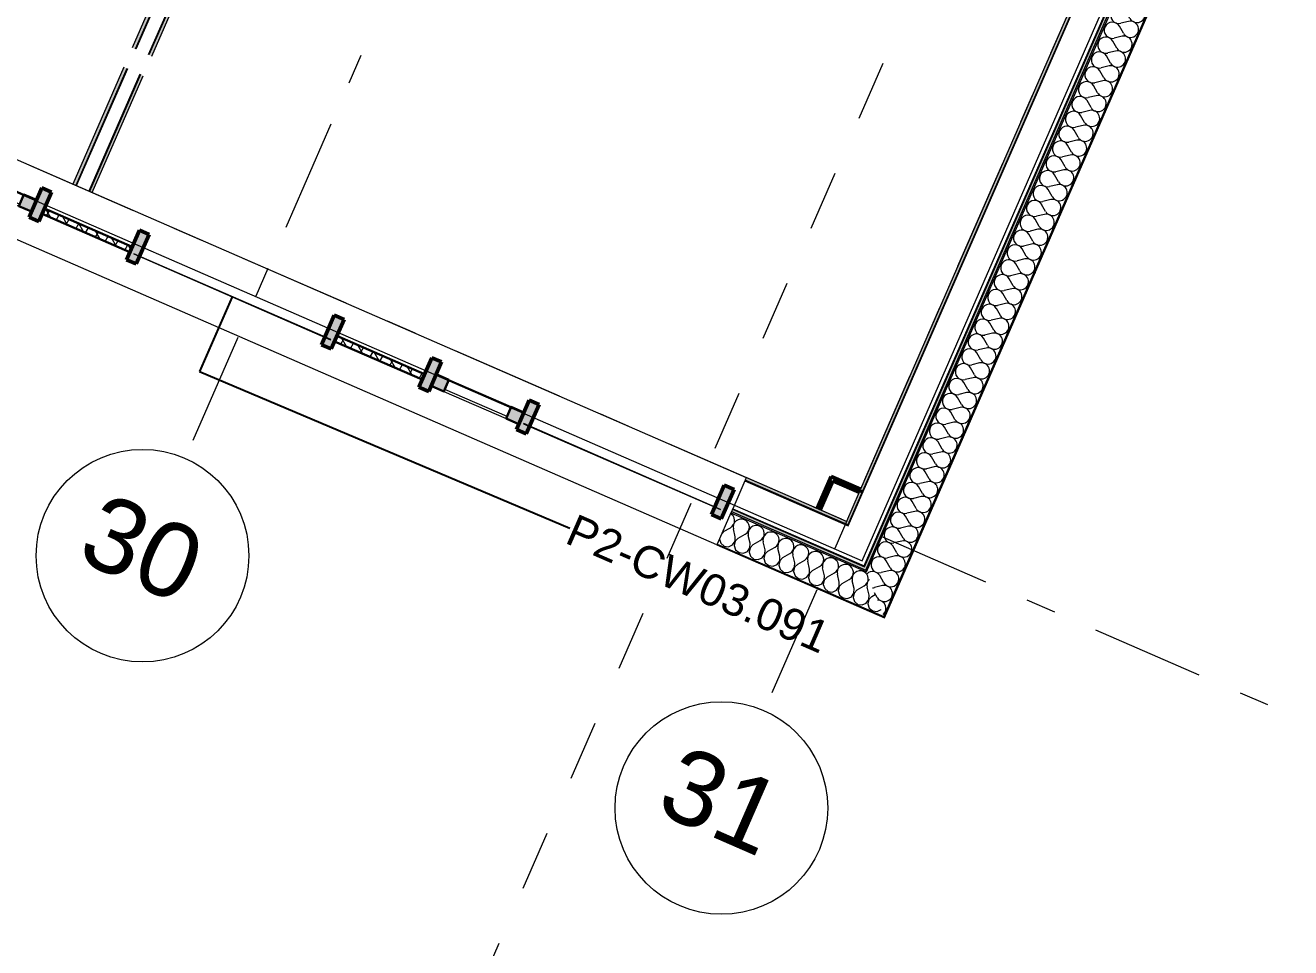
# Model space of a CAD drawing. Header units: millimetres. Extents: x -50172 to 162135, y -142603 to 4572.
# Drawn here: x 8553 to 14502, y -55656 to -51318 of the extents above; entities that cross this region are included whole.
import ezdxf
from ezdxf.enums import TextEntityAlignment as Align

# ---------------------------------------------------------------- set-up
doc = ezdxf.new("R2010")
doc.units = ezdxf.units.MM
doc.header["$MEASUREMENT"] = 0
doc.linetypes.add('Dashed', pattern=[564.444447, 282.222223, -282.222223])
doc.linetypes.add('Double Dashed', pattern=[1093.611073, 529.166651, -211.666656, 141.111112, -211.666656])
for name, color, linetype, lineweight, true_color in [('A-25-M_Curtain_Wall_Pen_No__46', 7, 'Continuous', 35, 0x444444), ('A-25-M_Wall_Ext_Pen_No__107', 7, 'Continuous', 15, 0xa6a6a6), ('A-25-M_Wall_Int_Pen_No__107', 7, 'Continuous', 15, 0xa6a6a6), ('A-25-M_Wall_Int_Pen_No__27', 7, 'Continuous', 50, 0x2a2a2a), ('New_A-15-MG_Structural_Grid_Phase_2_Pen_No__222', 7, 'Continuous', 13, 0x65af33), ('New_A-25-M_Curtain_Wall_Pen_No__107', 7, 'Continuous', 15, 0xa6a6a6), ('New_A-25-M_Curtain_Wall_Pen_No__144', 7, 'Continuous', 0, 0xc8c8c8), ('New_A-25-M_Curtain_Wall_Pen_No__165', 7, 'Continuous', 0, 0x006060), ('New_A-25-M_Curtain_Wall_Pen_No__27', 7, 'Continuous', 50, 0x2a2a2a), ('New_A-25-M_Curtain_Wall_Pen_No__43', 7, 'Continuous', 30, 0x444444), ('New_A-25-M_Wall_Ext_Pen_No__107', 7, 'Continuous', 15, 0xa6a6a6), ('New_A-25-M_Wall_Int_Pen_No__107', 7, 'Continuous', 15, 0xa6a6a6), ('New_ArchiCAD Windows_Pen_No__103', 7, 'Continuous', 15, 0xa6a6a6), ('New_ArchiCAD Windows_Pen_No__43', 7, 'Continuous', 30, 0x444444), ('New_ArchiCAD Windows_Pen_No__63', 7, 'Continuous', 20, 0x606060)]:
    doc.layers.add(name, color=color, linetype=linetype, lineweight=lineweight, true_color=true_color)
for name, color, linetype, lineweight in [('A-25-M_Curtain_Wall_Pen_No__85', 8, 'Continuous', 20), ('A-95-MC_Marker_Section_P2.Marker_Pen_No__1', 7, 'Continuous', 13), ('New_A-20-M_Floor_Slab_Pen_No__89', 8, 'Continuous', 20), ('New_A-25-M_Curtain_Wall_Pen_No__1', 7, 'Continuous', 13), ('New_A-25-M_Wall_Ext_Pen_No__1', 7, 'Continuous', 13), ('New_A-25-M_Wall_Int_Pen_No__1', 7, 'Continuous', 13), ('New_ArchiCAD Doors_Pen_No__1', 7, 'Continuous', 13), ('New_ArchiCAD Doors_Pen_No__87', 8, 'Continuous', 20), ('New_ArchiCAD Windows_Pen_No__83', 8, 'Continuous', 20)]:
    doc.layers.add(name, color=color, linetype=linetype, lineweight=lineweight)
for name, color, linetype in [('A-25-M_Wall_Int', 7, 'Continuous'), ('A-95-MC_Marker_Section_P2.Marker', 7, 'Continuous'), ('New_A-15-MG_Structural_Grid_Phase_2', 7, 'Continuous'), ('New_A-20-M_Floor_Slab', 7, 'Continuous'), ('New_A-25-M_Curtain_Wall', 7, 'Continuous'), ('New_A-25-M_Wall_Ext', 7, 'Continuous'), ('New_A-25-M_Wall_Int', 7, 'Continuous'), ('New_ArchiCAD Doors', 7, 'Continuous')]:
    doc.layers.add(name, color=color, linetype=linetype)
doc.styles.add('GENERATED_STYLE_4', font='')
doc.styles.get('GENERATED_STYLE_4').set_extended_font_data('Swis721 BT')
doc.dimstyles.new('GENERATED_STYLE__1', dxfattribs={"dimtxt": 0.18, "dimasz": 273.6, "dimexe": 0.18, "dimexo": 0.0625, "dimgap": 0.09, "dimtad": 0, "dimtih": 1, "dimtoh": 1, "dimdec": 4, "dimzin": 0, "dimdsep": 46, "dimcen": 0.09, "dimadec": 0, "dimazin": 0, "dimtfac": 1, "dimtdec": 4, "dimtmove": 0, "dimatfit": 3, "dimldrblk": 'ARROWHEAD_5', "dimfxl": 1, "dimtolj": 1, "dimtzin": 0, "dimarcsym": 0})
pattern_1 = [(60, (0, 0), (-43.30127, 25), []), (120, (0, 0), (43.30127, 25), [])]
pattern_2 = [(0, (0, 0), (0, 173.2051), [0, -100]), (0, (50, 86.6), (0, 173.2051), [0, -100])]

# ---------------------------------------------------------------- blocks, each defined once
blk = doc.blocks.new('Slab_1_1', base_point=(-21949.4, -20986.7))
at = {"layer": 'New_A-20-M_Floor_Slab_Pen_No__89', "linetype": 'Continuous', "flags": 128}
blk.add_lwpolyline([(-4347.2, -46496.1), (12486.7, -53836.5), (17939.8, -41330.7), (16985.7, -40914.7), (17767.9, -39120.8), (18360.6, -39379.3), (18576.1, -38885), (18937.5, -39042.6), (20222.1, -36096.6), (17371, -34853.4), (19341.1, -30335.3), (2041.7, -22791.9)], dxfattribs=at)
blk = doc.blocks.new('Curtain Wall_1_1')
at = {"layer": 'New_A-25-M_Curtain_Wall_Pen_No__107', "linetype": 'Continuous'}
h = blk.add_hatch(dxfattribs=at)
h.set_pattern_fill('Batt_Insulation_0001', color=256, style=0, pattern_type=2)
h.set_pattern_definition(pattern_1)
h.paths.add_polyline_path([(9044.2, -52384.8), (9055.4, -52359.2), (8642.9, -52179.3), (8631.7, -52205)])
h = blk.add_hatch(dxfattribs=at)
h.set_pattern_fill('Batt_Insulation_0001', color=256, style=0, pattern_type=2)
h.set_pattern_definition(pattern_1)
h.paths.add_polyline_path([(10419.2, -52984.4), (10430.4, -52958.7), (10017.9, -52778.9), (10006.7, -52804.5)])
at = {"layer": 'New_A-25-M_Curtain_Wall_Pen_No__144', "linetype": 'Continuous'}
for points in [[(7195.5, -51620.7), (7241.3, -51640.7), (7301.7, -51502.3), (7255.9, -51482.3)], [(8112.2, -52020.4), (8158, -52040.4), (8218.3, -51902), (8172.5, -51882)], [(8616.3, -52240.3), (8676.7, -52101.8), (8630.8, -52081.9), (8570.5, -52220.3)], [(9028.8, -52420.1), (9074.6, -52440.1), (9135, -52301.7), (9089.2, -52281.7)], [(9945.4, -52819.8), (9991.3, -52839.8), (10051.6, -52701.4), (10005.8, -52681.4)], [(10449.6, -53039.7), (10510, -52901.2), (10464.1, -52881.3), (10403.8, -53019.7)], [(10862.1, -53219.5), (10907.9, -53239.5), (10968.3, -53101.1), (10922.4, -53081.1)], [(11778.7, -53619.2), (11824.6, -53639.2), (11884.9, -53500.8), (11839.1, -53480.8)]]:
    blk.add_hatch(color=256, dxfattribs=at).paths.add_polyline_path(points)
at = {"layer": 'New_A-25-M_Curtain_Wall_Pen_No__165', "linetype": 'Continuous', "lineweight": 0, "true_color": 0x001818}
for points in [[(7229.2, -51593.4), (8155, -51997.1), (8155.4, -51996.2), (7229.6, -51592.5)], [(9062.5, -52392.8), (9988.3, -52796.5), (9988.7, -52795.6), (9062.9, -52391.9)], [(10895.8, -53192.2), (11821.6, -53595.9), (11822, -53595), (10896.2, -53191.3)]]:
    blk.add_hatch(color=168, dxfattribs=at).paths.add_polyline_path(points)
at = {"layer": 'New_ArchiCAD Windows_Pen_No__103', "linetype": 'Continuous'}
for points in [[(8169.4, -52014.3), (8229, -52040.3), (8252.9, -51985.3), (8193.4, -51959.3)], [(8605.9, -52139.1), (8546.3, -52113.2), (8522.3, -52168.2), (8581.9, -52194.1)], [(10461, -53013.5), (10520.6, -53039.5), (10544.6, -52984.5), (10485, -52958.5)], [(10897.5, -53138.4), (10837.9, -53112.4), (10813.9, -53167.4), (10873.5, -53193.4)]]:
    blk.add_hatch(color=256, dxfattribs=at).paths.add_polyline_path(points)
at = {"layer": 'New_A-25-M_Curtain_Wall_Pen_No__1', "linetype": 'Continuous'}
for p, q in [((7229.6, -51592.5), (7229.2, -51593.4)), ((7229.2, -51593.4), (8155, -51997.1)), ((8155.4, -51996.2), (7229.6, -51592.5)), ((8155, -51997.1), (8155.4, -51996.2)), ((9062.9, -52391.9), (9062.5, -52392.8)), ((9062.5, -52392.8), (9988.3, -52796.5)), ((9988.7, -52795.6), (9062.9, -52391.9)), ((9988.3, -52796.5), (9988.7, -52795.6)), ((10896.2, -53191.3), (10895.8, -53192.2)), ((10895.8, -53192.2), (11821.6, -53595.9)), ((11822, -53595), (10896.2, -53191.3)), ((11821.6, -53595.9), (11822, -53595))]:
    blk.add_line(p, q, dxfattribs=at)
at = {"layer": 'New_A-25-M_Curtain_Wall_Pen_No__27', "linetype": 'Continuous'}
for p, q in [((7255.9, -51482.3), (7195.5, -51620.7)), ((7241.3, -51640.7), (7301.7, -51502.3)), ((7301.7, -51502.3), (7255.9, -51482.3)), ((7195.5, -51620.7), (7241.3, -51640.7)), ((8172.5, -51882), (8112.2, -52020.4)), ((8158, -52040.4), (8218.3, -51902)), ((8218.3, -51902), (8172.5, -51882)), ((8112.2, -52020.4), (8158, -52040.4)), ((8630.8, -52081.9), (8570.5, -52220.3)), ((8616.3, -52240.3), (8676.7, -52101.8)), ((8676.7, -52101.8), (8630.8, -52081.9)), ((8570.5, -52220.3), (8616.3, -52240.3)), ((9089.2, -52281.7), (9028.8, -52420.1)), ((9135, -52301.7), (9089.2, -52281.7)), ((9074.6, -52440.1), (9135, -52301.7)), ((9028.8, -52420.1), (9074.6, -52440.1)), ((10005.8, -52681.4), (9945.4, -52819.8)), ((9991.3, -52839.8), (10051.6, -52701.4)), ((10051.6, -52701.4), (10005.8, -52681.4)), ((9945.4, -52819.8), (9991.3, -52839.8)), ((10464.1, -52881.3), (10403.8, -53019.7)), ((10510, -52901.2), (10464.1, -52881.3)), ((10449.6, -53039.7), (10510, -52901.2)), ((10403.8, -53019.7), (10449.6, -53039.7)), ((10922.4, -53081.1), (10862.1, -53219.5)), ((10907.9, -53239.5), (10968.3, -53101.1)), ((10968.3, -53101.1), (10922.4, -53081.1)), ((10862.1, -53219.5), (10907.9, -53239.5)), ((11839.1, -53480.8), (11778.7, -53619.2)), ((11884.9, -53500.8), (11839.1, -53480.8)), ((11824.6, -53639.2), (11884.9, -53500.8)), ((11778.7, -53619.2), (11824.6, -53639.2))]:
    blk.add_line(p, q, dxfattribs=at)
at = {"layer": 'New_A-25-M_Curtain_Wall_Pen_No__43', "linetype": 'Continuous'}
for p, q in [((8631.7, -52205), (9044.2, -52384.8)), ((9055.4, -52359.2), (8642.9, -52179.3)), ((10006.7, -52804.5), (10419.2, -52984.4)), ((10430.4, -52958.7), (10017.9, -52778.9))]:
    blk.add_line(p, q, dxfattribs=at)
at = {"layer": 'New_ArchiCAD Windows_Pen_No__43', "linetype": 'Continuous'}
for p, q in [((8193.4, -51959.3), (8169.4, -52014.3)), ((8252.9, -51985.3), (8193.4, -51959.3)), ((8229, -52040.3), (8252.9, -51985.3)), ((8169.4, -52014.3), (8229, -52040.3)), ((8546.3, -52113.2), (8522.3, -52168.2)), ((8605.9, -52139.1), (8546.3, -52113.2)), ((8522.3, -52168.2), (8581.9, -52194.1)), ((8581.9, -52194.1), (8605.9, -52139.1)), ((10485, -52958.5), (10461, -53013.5)), ((10544.6, -52984.5), (10485, -52958.5)), ((10520.6, -53039.5), (10544.6, -52984.5)), ((10461, -53013.5), (10520.6, -53039.5)), ((10837.9, -53112.4), (10813.9, -53167.4)), ((10897.5, -53138.4), (10837.9, -53112.4)), ((10813.9, -53167.4), (10873.5, -53193.4)), ((10873.5, -53193.4), (10897.5, -53138.4))]:
    blk.add_line(p, q, dxfattribs=at)
at = {"layer": 'New_ArchiCAD Windows_Pen_No__63', "linetype": 'Continuous'}
for p, q in [((8526.3, -52159), (8233, -52031.1)), ((10817.9, -53158.3), (10524.6, -53030.4))]:
    blk.add_line(p, q, dxfattribs=at)
at = {"layer": 'New_ArchiCAD Windows_Pen_No__83', "linetype": 'Continuous'}
for p, q in [((8546.3, -52113.2), (8252.9, -51985.3)), ((8229, -52040.3), (8522.3, -52168.2)), ((10837.9, -53112.4), (10544.6, -52984.5)), ((10520.6, -53039.5), (10813.9, -53167.4))]:
    blk.add_line(p, q, dxfattribs=at)
blk = doc.blocks.new('*X229')
at = {"layer": 'New_A-25-M_Wall_Ext_Pen_No__107', "linetype": 'Continuous'}
for p, q in [((11873.6, -53618), (11868.5, -53614.9)), ((11880.8, -53625.7), (11873.6, -53618)), ((11885.5, -53635.1), (11880.8, -53625.7)), ((11882.9, -53665.7), (11886.6, -53655.9)), ((11887.8, -53656.4), (11883.1, -53665.9)), ((11887.5, -53645.4), (11885.5, -53635.1)), ((11886.6, -53655.9), (11887.5, -53645.4)), ((11894.9, -53648.7), (11887.8, -53656.4)), ((11903.8, -53643.1), (11894.9, -53648.7)), ((11913.9, -53640.2), (11903.8, -53643.1)), ((11924.4, -53640.1), (11913.9, -53640.2)), ((11934.5, -53643), (11924.4, -53640.1)), ((11943.5, -53648.5), (11934.5, -53643)), ((11950.6, -53656.2), (11943.5, -53648.5)), ((11955.3, -53665.6), (11950.6, -53656.2)), ((11835.1, -53699.4), (11828.9, -53705.7)), ((11835.1, -53699.4), (11868.3, -53680.6)), ((11868.3, -53680.6), (11876.6, -53674.2)), ((11876.6, -53674.2), (11882.9, -53665.7)), ((11883.1, -53665.9), (11881.2, -53676.2)), ((11881.2, -53676.2), (11882.2, -53686.7)), ((11891, -53723.7), (11882.2, -53686.7)), ((11905, -53729.8), (11938.1, -53711)), ((11938.1, -53711), (11946.4, -53704.6)), ((11946.4, -53704.6), (11952.7, -53696.2)), ((11953, -53696.3), (11951.1, -53706.6)), ((11951.1, -53706.6), (11952.1, -53717.1)), ((11960.8, -53754.2), (11952.1, -53717.1)), ((11952.7, -53696.2), (11956.4, -53686.4)), ((11957.7, -53686.9), (11953, -53696.3)), ((11957.3, -53675.9), (11955.3, -53665.6)), ((11956.4, -53686.4), (11957.3, -53675.9)), ((11964.7, -53679.1), (11957.7, -53686.9)), ((11973.6, -53673.5), (11964.7, -53679.1)), ((11983.7, -53670.6), (11973.6, -53673.5)), ((11994.2, -53670.6), (11983.7, -53670.6)), ((12004.4, -53673.4), (11994.2, -53670.6)), ((12013.3, -53678.9), (12004.4, -53673.4)), ((12020.4, -53686.6), (12013.3, -53678.9)), ((12025.2, -53696), (12020.4, -53686.6)), ((12022.5, -53726.6), (12026.3, -53716.8)), ((12027.5, -53717.3), (12022.8, -53726.8)), ((12027.2, -53706.3), (12025.2, -53696)), ((12026.3, -53716.8), (12027.2, -53706.3)), ((12034.6, -53709.6), (12027.5, -53717.3)), ((12043.5, -53704), (12034.6, -53709.6)), ((12053.6, -53701.1), (12043.5, -53704)), ((12064.1, -53701), (12053.6, -53701.1)), ((12074.2, -53703.9), (12064.1, -53701)), ((12083.2, -53709.4), (12074.2, -53703.9)), ((12090.3, -53717.1), (12083.2, -53709.4)), ((12095, -53726.5), (12090.3, -53717.1)), ((11816.1, -53735.1), (11822.6, -53754.2)), ((11822.6, -53754.2), (11838.7, -53767.4)), ((11838.7, -53767.4), (11859.3, -53770.2)), ((11859.3, -53770.2), (11878.3, -53761.7)), ((11878.3, -53761.7), (11890.1, -53744.5)), ((11890.4, -53744.7), (11885.7, -53765)), ((11885.7, -53765), (11892.5, -53784.7)), ((11890.1, -53744.5), (11891, -53723.7)), ((11905, -53729.8), (11890.4, -53744.7)), ((11948.2, -53792.2), (11959.9, -53775)), ((11960.2, -53775.1), (11955.6, -53795.4)), ((11959.9, -53775), (11960.8, -53754.2)), ((11974.8, -53760.3), (11960.2, -53775.1)), ((11974.8, -53760.3), (12007.9, -53741.5)), ((12007.9, -53741.5), (12016.3, -53735.1)), ((12016.3, -53735.1), (12022.5, -53726.6)), ((12022.8, -53726.8), (12020.9, -53737.1)), ((12020.9, -53737.1), (12021.9, -53747.6)), ((12030.7, -53784.6), (12021.9, -53747.6)), ((12044.6, -53790.7), (12077.8, -53771.9)), ((12077.8, -53771.9), (12086.1, -53765.5)), ((12086.1, -53765.5), (12092.4, -53757.1)), ((12092.7, -53757.2), (12090.8, -53767.6)), ((12090.8, -53767.6), (12091.7, -53778)), ((12100.5, -53815.1), (12091.7, -53778)), ((12092.4, -53757.1), (12096.1, -53747.3)), ((12097.3, -53747.8), (12092.7, -53757.2)), ((12097, -53736.8), (12095, -53726.5)), ((12096.1, -53747.3), (12097, -53736.8)), ((12104.4, -53740), (12097.3, -53747.8)), ((12113.3, -53734.5), (12104.4, -53740)), ((12123.4, -53731.5), (12113.3, -53734.5)), ((12133.9, -53731.5), (12123.4, -53731.5)), ((12144, -53734.3), (12133.9, -53731.5)), ((12153, -53739.8), (12144, -53734.3)), ((12160.1, -53747.5), (12153, -53739.8)), ((12164.9, -53756.9), (12160.1, -53747.5)), ((12162.2, -53787.5), (12166, -53777.7)), ((12167.2, -53778.3), (12162.5, -53787.7)), ((12166.9, -53767.3), (12164.9, -53756.9)), ((12166, -53777.7), (12166.9, -53767.3)), ((12174.2, -53770.5), (12167.2, -53778.3)), ((12183.1, -53764.9), (12174.2, -53770.5)), ((12193.2, -53762), (12183.1, -53764.9)), ((12203.8, -53762), (12193.2, -53762)), ((12213.9, -53764.8), (12203.8, -53762)), ((12222.8, -53770.3), (12213.9, -53764.8)), ((12230, -53778), (12222.8, -53770.3)), ((12234.7, -53787.4), (12230, -53778)), ((11892.5, -53784.7), (11908.5, -53797.9)), ((11908.5, -53797.9), (11929.2, -53800.7)), ((11929.2, -53800.7), (11948.2, -53792.2)), ((11955.6, -53795.4), (11962.3, -53815.1)), ((11962.3, -53815.1), (11978.4, -53828.3)), ((11978.4, -53828.3), (11999, -53831.1)), ((11999, -53831.1), (12018, -53822.6)), ((12018, -53822.6), (12029.7, -53805.4)), ((12030, -53805.6), (12025.4, -53825.9)), ((12025.4, -53825.9), (12032.1, -53845.6)), ((12029.7, -53805.4), (12030.7, -53784.6)), ((12044.6, -53790.7), (12030, -53805.6)), ((12087.9, -53853.1), (12099.6, -53835.9)), ((12099.9, -53836), (12095.2, -53856.3)), ((12099.6, -53835.9), (12100.5, -53815.1)), ((12114.5, -53821.2), (12099.9, -53836)), ((12114.5, -53821.2), (12147.6, -53802.4)), ((12147.6, -53802.4), (12156, -53796)), ((12156, -53796), (12162.2, -53787.5)), ((12162.5, -53787.7), (12160.6, -53798)), ((12160.6, -53798), (12161.6, -53808.5)), ((12170.4, -53845.5), (12161.6, -53808.5)), ((12184.3, -53851.6), (12217.5, -53832.8)), ((12217.5, -53832.8), (12225.8, -53826.4)), ((12225.8, -53826.4), (12232.1, -53818)), ((12232.3, -53818.1), (12230.4, -53828.5)), ((12230.4, -53828.5), (12231.4, -53838.9)), ((12232.1, -53818), (12235.8, -53808.2)), ((12237, -53808.7), (12232.3, -53818.1)), ((12236.7, -53797.7), (12234.7, -53787.4)), ((12235.8, -53808.2), (12236.7, -53797.7)), ((12244.1, -53800.9), (12237, -53808.7)), ((12253, -53795.4), (12244.1, -53800.9)), ((12263.1, -53792.4), (12253, -53795.4)), ((12273.6, -53792.4), (12263.1, -53792.4)), ((12283.7, -53795.2), (12273.6, -53792.4)), ((12292.7, -53800.7), (12283.7, -53795.2)), ((12299.8, -53808.5), (12292.7, -53800.7)), ((12304.5, -53817.8), (12299.8, -53808.5)), ((12301.9, -53848.5), (12305.6, -53838.6)), ((12306.5, -53828.2), (12304.5, -53817.8)), ((12305.6, -53838.6), (12306.5, -53828.2)), ((12313.9, -53831.4), (12306.8, -53839.2)), ((12322.8, -53825.8), (12313.9, -53831.4)), ((12332.9, -53822.9), (12322.8, -53825.8)), ((12343.4, -53822.9), (12332.9, -53822.9)), ((12353.6, -53825.7), (12343.4, -53822.9)), ((12362.5, -53831.2), (12353.6, -53825.7)), ((12369.6, -53838.9), (12362.5, -53831.2)), ((12032.1, -53845.6), (12048.2, -53858.8)), ((12048.2, -53858.8), (12068.8, -53861.6)), ((12068.8, -53861.6), (12087.9, -53853.1)), ((12095.2, -53856.3), (12102, -53876)), ((12102, -53876), (12118.1, -53889.2)), ((12118.1, -53889.2), (12138.7, -53892)), ((12138.7, -53892), (12157.7, -53883.6)), ((12157.7, -53883.6), (12169.4, -53866.3)), ((12169.7, -53866.5), (12165.1, -53886.8)), ((12165.1, -53886.8), (12171.8, -53906.5)), ((12169.4, -53866.3), (12170.4, -53845.5)), ((12184.3, -53851.6), (12169.7, -53866.5)), ((12227.5, -53914), (12239.3, -53896.8)), ((12240.2, -53876), (12231.4, -53838.9)), ((12239.5, -53896.9), (12234.9, -53917.2)), ((12239.3, -53896.8), (12240.2, -53876)), ((12254.2, -53882.1), (12239.5, -53896.9)), ((12254.2, -53882.1), (12287.3, -53863.3)), ((12287.3, -53863.3), (12295.6, -53856.9)), ((12295.6, -53856.9), (12301.9, -53848.5)), ((12302.2, -53848.6), (12300.3, -53858.9)), ((12300.3, -53858.9), (12301.3, -53869.4)), ((12310, -53906.5), (12301.3, -53869.4)), ((12306.8, -53839.2), (12302.2, -53848.6)), ((12324, -53912.5), (12357.1, -53893.7)), ((12357.1, -53893.7), (12365.5, -53887.3)), ((12365.5, -53887.3), (12371.7, -53878.9)), ((12374.4, -53848.3), (12369.6, -53838.9)), ((12372, -53879), (12370.1, -53889.4)), ((12370.1, -53889.4), (12371.1, -53899.8)), ((12371.7, -53878.9), (12375.5, -53869.1)), ((12376.7, -53869.6), (12372, -53879)), ((12376.4, -53858.6), (12374.4, -53848.3)), ((12375.5, -53869.1), (12376.4, -53858.6)), ((12383.7, -53861.8), (12376.7, -53869.6)), ((12392.7, -53856.3), (12383.7, -53861.8)), ((12402.8, -53853.4), (12392.7, -53856.3)), ((12413.3, -53853.3), (12402.8, -53853.4)), ((12423.4, -53856.1), (12413.3, -53853.3)), ((12432.4, -53861.6), (12423.4, -53856.1)), ((12439.5, -53869.4), (12432.4, -53861.6)), ((12444.2, -53878.7), (12439.5, -53869.4)), ((12446.2, -53889.1), (12444.2, -53878.7)), ((12445.3, -53899.5), (12446.2, -53889.1)), ((12453.6, -53892.3), (12446.5, -53900.1)), ((12462.5, -53886.7), (12453.6, -53892.3)), ((12472.6, -53883.8), (12462.5, -53886.7)), ((12483.1, -53883.8), (12472.6, -53883.8)), ((12493.2, -53886.6), (12483.1, -53883.8)), ((12502.2, -53892.1), (12493.2, -53886.6)), ((12509.3, -53899.8), (12502.2, -53892.1)), ((12171.8, -53906.5), (12187.9, -53919.7)), ((12187.9, -53919.7), (12208.5, -53922.5)), ((12208.5, -53922.5), (12227.5, -53914)), ((12234.9, -53917.2), (12241.6, -53936.9)), ((12241.6, -53936.9), (12257.7, -53950.1)), ((12257.7, -53950.1), (12278.4, -53952.9)), ((12278.4, -53952.9), (12297.4, -53944.5)), ((12297.4, -53944.5), (12309.1, -53927.3)), ((12309.4, -53927.4), (12304.8, -53947.7)), ((12304.8, -53947.7), (12311.5, -53967.4)), ((12309.1, -53927.3), (12310, -53906.5)), ((12324, -53912.5), (12309.4, -53927.4)), ((12367.2, -53974.9), (12378.9, -53957.7)), ((12379.9, -53936.9), (12371.1, -53899.8)), ((12378.9, -53957.7), (12379.9, -53936.9)), ((12393.8, -53943), (12379.2, -53957.8)), ((12393.8, -53943), (12427, -53924.2)), ((12427, -53924.2), (12435.3, -53917.8)), ((12435.3, -53917.8), (12441.6, -53909.4)), ((12441.9, -53909.5), (12440, -53919.8)), ((12440, -53919.8), (12440.9, -53930.3)), ((12449.7, -53967.4), (12440.9, -53930.3)), ((12441.6, -53909.4), (12445.3, -53899.5)), ((12446.5, -53900.1), (12441.9, -53909.5)), ((12463.7, -53973.4), (12496.8, -53954.6)), ((12496.8, -53954.6), (12505.2, -53948.3)), ((12505.2, -53948.3), (12511.4, -53939.8)), ((12514.1, -53909.2), (12509.3, -53899.8)), ((12511.7, -53939.9), (12509.8, -53950.3)), ((12509.8, -53950.3), (12510.8, -53960.7)), ((12511.4, -53939.8), (12515.2, -53930)), ((12516.4, -53930.5), (12511.7, -53939.9)), ((12516.1, -53919.5), (12514.1, -53909.2)), ((12515.2, -53930), (12516.1, -53919.5)), ((12521.4, -53925), (12516.4, -53930.5)), ((12311.5, -53967.4), (12327.6, -53980.6)), ((12327.6, -53980.6), (12348.2, -53983.4)), ((12348.2, -53983.4), (12367.2, -53974.9)), ((12379.2, -53957.8), (12374.6, -53978.1)), ((12374.6, -53978.1), (12381.3, -53997.8)), ((12381.3, -53997.8), (12397.4, -54011)), ((12397.4, -54011), (12418, -54013.8)), ((12418, -54013.8), (12437.1, -54005.4)), ((12437.1, -54005.4), (12448.8, -53988.2)), ((12449.1, -53988.3), (12444.4, -54008.6)), ((12444.4, -54008.6), (12451.2, -54028.3)), ((12448.8, -53988.2), (12449.7, -53967.4)), ((12463.7, -53973.4), (12449.1, -53988.3)), ((12519.6, -53997.8), (12510.8, -53960.7)), ((12518.6, -54018.6), (12519.6, -53997.8)), ((12533.5, -54003.9), (12518.9, -54018.7)), ((12533.5, -54003.9), (12549, -53995.1)), ((12451.2, -54028.3), (12467.3, -54041.5)), ((12467.3, -54041.5), (12487.9, -54044.3)), ((12487.9, -54044.3), (12506.9, -54035.8)), ((12506.9, -54035.8), (12518.6, -54018.6)), ((12518.9, -54018.7), (12514.3, -54039)), ((12514.3, -54039), (12521, -54058.7)), ((12521, -54058.7), (12537.1, -54072)), ((12537.1, -54072), (12557.7, -54074.7)), ((12557.7, -54074.7), (12576.7, -54066.3)), ((12576.7, -54066.3), (12576.8, -54066.1))]:
    blk.add_line(p, q, dxfattribs=at)
blk = doc.blocks.new('Simple Door Opening')
at = {"layer": 'New_ArchiCAD Doors_Pen_No__1', "linetype": 'Continuous'}
for p, q in [((-2556, 345), (-2556, 332.5)), ((-2556, 332.5), (-2556, 329.5)), ((-2556, 329.5), (-2556, 185.5)), ((2556, 332.5), (2556, 345)), ((2556, 329.5), (2556, 332.5)), ((2556, 185.5), (2556, 329.5)), ((-2556, 185.5), (-2556, 182.5)), ((-2556, 182.5), (-2556, 170.5)), ((2556, 182.5), (2556, 185.5)), ((2556, 170.5), (2556, 182.5)), ((-2556, 170.5), (-2556, 164.5)), ((-2556, 164.5), (-2556, 4.5)), ((2556, 164.5), (2556, 170.5)), ((2556, 4.5), (2556, 164.5)), ((-2556, 4.5), (-2556, 0)), ((2556, 0), (2556, 4.5))]:
    blk.add_line(p, q, dxfattribs=at)
at = {"layer": 'New_ArchiCAD Doors_Pen_No__87', "linetype": 'Continuous'}
for p, q in [((2556, 345), (-2556, 345)), ((-2556, 0), (2556, 0))]:
    blk.add_line(p, q, dxfattribs=at)
blk = doc.blocks.new('Wall_3_1', base_point=(1104.1, -48719.3))
at = {"layer": 'New_A-25-M_Wall_Ext_Pen_No__107', "linetype": 'Continuous', "lineweight": 0, "true_color": 0x535353}
for points in [[(11936.2, -53459.6), (12421.8, -53671.3), (12420.2, -53667.3), (11937.4, -53456.8)], [(11877.5, -53594.3), (12497.8, -53864.8), (12496.2, -53860.8), (11878.7, -53591.6)]]:
    blk.add_hatch(color=251, dxfattribs=at).paths.add_polyline_path(points)
at = {"layer": 'New_A-25-M_Wall_Ext_Pen_No__107', "linetype": 'Continuous'}
for points in [[(12413.8, -53650.9), (11942.4, -53445.3), (11937.4, -53456.8), (12420.2, -53667.3)], [(11872.7, -53605.3), (12504, -53880.6), (12497.8, -53864.8), (11877.5, -53594.3)]]:
    blk.add_hatch(color=256, dxfattribs=at).paths.add_polyline_path(points)
h = blk.add_hatch(dxfattribs=at)
h.set_pattern_fill('Plaster_0001', color=256, style=0, pattern_type=2)
h.set_pattern_definition(pattern_2)
h.paths.add_polyline_path([(11804.5, -53761.6), (12592.1, -54105), (12589.8, -54099.1), (11806.3, -53757.5)])
at = {"layer": 'New_A-25-M_Wall_Ext_Pen_No__1', "linetype": 'Continuous'}
for p, q in [((11936.2, -53459.6), (12421.8, -53671.3)), ((12420.2, -53667.3), (11937.4, -53456.8)), ((11877.5, -53594.3), (12497.8, -53864.8)), ((11878.7, -53591.6), (12496.2, -53860.8)), ((11870.3, -53610.8), (12507.1, -53888.5)), ((11872.7, -53605.3), (12504, -53880.6)), ((11806.3, -53757.5), (12589.8, -54099.1))]:
    blk.add_line(p, q, dxfattribs=at)
at = {"layer": 'New_A-25-M_Wall_Ext_Pen_No__1', "linetype": 'Continuous', "flags": 128}
for points in [[(12276.4, -53591), (11942.4, -53445.3)], [(12413.8, -53650.9), (12290.1, -53596.9)], [(11804.5, -53761.6), (12592.1, -54105)]]:
    blk.add_lwpolyline(points, dxfattribs=at)
at = {"layer": 'New_A-25-M_Wall_Ext', "color": 250, "lineweight": 50, "true_color": 0x2a2a2a}
blk.add_blockref('*X229', (0, 0), dxfattribs=at)
at = {"layer": 'New_ArchiCAD Doors', "color": 251, "linetype": 'Continuous', "lineweight": 20, "true_color": 0x606060, "xscale": -1, "zscale": 1000, "rotation": 336.4404115839927}
blk.add_blockref('Simple Door Opening', (9461.6, -52740), dxfattribs=at)
blk = doc.blocks.new('*X233')
at = {"layer": 'New_A-25-M_Wall_Ext_Pen_No__107', "linetype": 'Continuous'}
for p, q in [((14324.6, -49958.5), (14305.8, -49925.3)), ((14294.2, -50028.3), (14275.4, -49995.2)), ((14318.6, -49972.4), (14281.5, -49981.2)), ((14263.7, -50098.1), (14244.9, -50065)), ((14288.1, -50042.3), (14251, -50051)), ((14233.3, -50168), (14214.5, -50134.8)), ((14257.6, -50112.1), (14220.6, -50120.9)), ((14202.8, -50237.8), (14184, -50204.7)), ((14227.2, -50182), (14190.1, -50190.7)), ((14196.7, -50251.8), (14159.7, -50260.6)), ((14166.3, -50321.6), (14129.2, -50330.4)), ((14172.4, -50307.7), (14153.6, -50274.5)), ((14141.9, -50377.5), (14123.1, -50344.4)), ((14111.5, -50447.3), (14092.7, -50414.2)), ((14135.8, -50391.5), (14098.8, -50400.2)), ((14081, -50517.2), (14062.2, -50484)), ((14105.4, -50461.3), (14068.3, -50470.1)), ((14050.6, -50587), (14031.8, -50553.9)), ((14074.9, -50531.1), (14037.9, -50539.9)), ((14020.1, -50656.9), (14001.3, -50623.7)), ((14044.5, -50601), (14007.4, -50609.8)), ((14014, -50670.8), (13976.9, -50679.6)), ((13983.6, -50740.7), (13946.5, -50749.4)), ((13989.7, -50726.7), (13970.9, -50693.6)), ((13959.2, -50796.5), (13940.4, -50763.4)), ((13928.8, -50866.4), (13910, -50833.2)), ((13953.1, -50810.5), (13916, -50819.3)), ((13898.3, -50936.2), (13879.5, -50903.1)), ((13922.7, -50880.3), (13885.6, -50889.1)), ((13867.8, -51006.1), (13849, -50972.9)), ((13892.2, -50950.2), (13855.1, -50959)), ((13861.8, -51020), (13824.7, -51028.8)), ((13831.3, -51089.9), (13794.2, -51098.6)), ((13837.4, -51075.9), (13818.6, -51042.8)), ((13800.8, -51159.7), (13763.8, -51168.5)), ((13806.9, -51145.7), (13788.1, -51112.6)), ((13776.5, -51215.6), (13757.7, -51182.4)), ((13746, -51285.4), (13727.2, -51252.3)), ((13770.4, -51229.5), (13733.3, -51238.3)), ((13715.6, -51355.3), (13696.8, -51322.1)), ((13739.9, -51299.4), (13702.9, -51308.2)), ((13685.1, -51425.1), (13666.3, -51392)), ((13709.5, -51369.2), (13672.4, -51378)), ((13679, -51439.1), (13642, -51447.8)), ((13648.6, -51508.9), (13611.5, -51517.7)), ((13654.7, -51494.9), (13635.9, -51461.8)), ((13624.2, -51564.8), (13605.4, -51531.6)), ((13593.8, -51634.6), (13575, -51601.5)), ((13618.1, -51578.7), (13581.1, -51587.5)), ((13563.3, -51704.5), (13544.5, -51671.3)), ((13587.7, -51648.6), (13550.6, -51657.4)), ((13532.9, -51774.3), (13514.1, -51741.2)), ((13557.2, -51718.4), (13520.1, -51727.2)), ((13502.4, -51844.1), (13483.6, -51811)), ((13526.8, -51788.3), (13489.7, -51797)), ((13496.3, -51858.1), (13459.2, -51866.9)), ((13465.9, -51927.9), (13428.8, -51936.7)), ((13471.9, -51914), (13453.1, -51880.8)), ((13441.5, -51983.8), (13422.7, -51950.7)), ((13411, -52053.7), (13392.2, -52020.5)), ((13435.4, -51997.8), (13398.3, -52006.6)), ((13380.6, -52123.5), (13361.8, -52090.4)), ((13405, -52067.6), (13367.9, -52076.4)), ((13350.1, -52193.3), (13331.3, -52160.2)), ((13374.5, -52137.5), (13337.4, -52146.2)), ((13319.7, -52263.2), (13300.9, -52230)), ((13344, -52207.3), (13307, -52216.1)), ((13313.6, -52277.1), (13276.5, -52285.9)), ((13283.1, -52347), (13246.1, -52355.7)), ((13289.2, -52333), (13270.4, -52299.9)), ((13258.8, -52402.9), (13240, -52369.7)), ((13228.3, -52472.7), (13209.5, -52439.6)), ((13252.7, -52416.8), (13215.6, -52425.6)), ((13197.9, -52542.5), (13179.1, -52509.4)), ((13222.2, -52486.7), (13185.2, -52495.4)), ((13167.4, -52612.4), (13148.6, -52579.2)), ((13191.8, -52556.5), (13154.7, -52565.3)), ((13161.3, -52626.3), (13124.3, -52635.1)), ((13130.9, -52696.2), (13093.8, -52704.9)), ((13137, -52682.2), (13118.2, -52649.1)), ((13100.4, -52766), (13063.3, -52774.8)), ((13106.5, -52752), (13087.7, -52718.9)), ((13076.1, -52821.9), (13057.3, -52788.8)), ((13045.6, -52891.7), (13026.8, -52858.6)), ((13070, -52835.9), (13032.9, -52844.6)), ((13015.1, -52961.6), (12996.3, -52928.4)), ((13039.5, -52905.7), (13002.4, -52914.5)), ((12984.7, -53031.4), (12965.9, -52998.3)), ((13009.1, -52975.5), (12972, -52984.3)), ((12978.6, -53045.4), (12941.5, -53054.1)), ((12948.1, -53115.2), (12911.1, -53124)), ((12954.2, -53101.2), (12935.4, -53068.1)), ((12923.8, -53171.1), (12905, -53138)), ((12893.3, -53240.9), (12874.5, -53207.8)), ((12917.7, -53185.1), (12880.6, -53193.8)), ((12862.9, -53310.8), (12844.1, -53277.6)), ((12887.2, -53254.9), (12850.2, -53263.7)), ((12832.4, -53380.6), (12813.6, -53347.5)), ((12856.8, -53324.7), (12819.7, -53333.5)), ((12802, -53450.4), (12783.2, -53417.3)), ((12826.3, -53394.6), (12789.3, -53403.3)), ((12795.9, -53464.4), (12758.8, -53473.2)), ((12765.4, -53534.3), (12728.4, -53543)), ((12771.5, -53520.3), (12752.7, -53487.2)), ((12741.1, -53590.1), (12722.3, -53557)), ((12710.6, -53660), (12691.8, -53626.8)), ((12735, -53604.1), (12697.9, -53612.9)), ((12680.2, -53729.8), (12661.4, -53696.7)), ((12704.5, -53673.9), (12667.4, -53682.7)), ((12649.7, -53799.6), (12630.9, -53766.5)), ((12674.1, -53743.8), (12637, -53752.5)), ((12619.2, -53869.5), (12600.4, -53836.3)), ((12643.6, -53813.6), (12606.5, -53822.4)), ((12613.2, -53883.5), (12576.1, -53892.2)), ((12582.7, -53953.3), (12545.6, -53962.1)), ((12588.8, -53939.3), (12570, -53906.2)), ((12558.3, -54009.2), (12545.8, -53987))]:
    blk.add_line(p, q, dxfattribs=at)
for centre, start, end in [((14272.7, -49944.1), 29.57051, 156.44041), ((14303.2, -49874.3), 240.84887, 252.03196), ((14272.7, -49944.1), 156.44041, 283.31031), ((14327.3, -50009.5), 209.57051, 103.31031), ((14357.8, -49939.7), 209.57051, 336.71304), ((14242.3, -50014), 156.44041, 283.31031), ((14242.3, -50014), 29.57051, 156.44041), ((14211.8, -50083.8), 156.44041, 283.31031), ((14211.8, -50083.8), 29.57051, 156.44041), ((14296.9, -50079.3), 209.57051, 103.31031), ((14181.4, -50153.6), 156.44041, 283.31031), ((14181.4, -50153.6), 29.57051, 156.44041), ((14266.4, -50149.2), 209.57051, 103.31031), ((14150.9, -50223.5), 156.44041, 283.31031), ((14150.9, -50223.5), 29.57051, 156.44041), ((14236, -50219), 209.57051, 103.31031), ((14120.4, -50293.3), 29.57051, 156.44041), ((14205.5, -50288.9), 209.57051, 103.31031), ((14090, -50363.2), 29.57051, 156.44041), ((14120.4, -50293.3), 156.44041, 283.31031), ((14175.1, -50358.7), 209.57051, 103.31031), ((14090, -50363.2), 156.44041, 283.31031), ((14059.5, -50433), 156.44041, 283.31031), ((14059.5, -50433), 29.57051, 156.44041), ((14144.6, -50428.5), 209.57051, 103.31031), ((14029.1, -50502.8), 156.44041, 283.31031), ((14029.1, -50502.8), 29.57051, 156.44041), ((14114.2, -50498.4), 209.57051, 103.31031), ((13998.6, -50572.7), 156.44041, 283.31031), ((13998.6, -50572.7), 29.57051, 156.44041), ((14083.7, -50568.2), 209.57051, 103.31031), ((13968.2, -50642.5), 29.57051, 156.44041), ((14053.2, -50638.1), 209.57051, 103.31031), ((13937.7, -50712.4), 29.57051, 156.44041), ((13968.2, -50642.5), 156.44041, 283.31031), ((14022.8, -50707.9), 209.57051, 103.31031), ((13907.3, -50782.2), 29.57051, 156.44041), ((13937.7, -50712.4), 156.44041, 283.31031), ((13992.3, -50777.7), 209.57051, 103.31031), ((13907.3, -50782.2), 156.44041, 283.31031), ((13876.8, -50852), 156.44041, 283.31031), ((13876.8, -50852), 29.57051, 156.44041), ((13961.9, -50847.6), 209.57051, 103.31031), ((13846.4, -50921.9), 156.44041, 283.31031), ((13846.4, -50921.9), 29.57051, 156.44041), ((13931.4, -50917.4), 209.57051, 103.31031), ((13815.9, -50991.7), 156.44041, 283.31031), ((13815.9, -50991.7), 29.57051, 156.44041), ((13901, -50987.3), 209.57051, 103.31031), ((13785.5, -51061.6), 29.57051, 156.44041), ((13870.5, -51057.1), 209.57051, 103.31031), ((13755, -51131.4), 29.57051, 156.44041), ((13785.5, -51061.6), 156.44041, 283.31031), ((13840.1, -51126.9), 209.57051, 103.31031), ((13755, -51131.4), 156.44041, 283.31031), ((13809.6, -51196.8), 209.57051, 103.31031), ((13724.6, -51201.2), 156.44041, 283.31031), ((13724.6, -51201.2), 29.57051, 156.44041), ((13694.1, -51271.1), 156.44041, 283.31031), ((13694.1, -51271.1), 29.57051, 156.44041), ((13779.2, -51266.6), 209.57051, 103.31031), ((13663.6, -51340.9), 156.44041, 283.31031), ((13663.6, -51340.9), 29.57051, 156.44041), ((13748.7, -51336.5), 209.57051, 103.31031), ((13633.2, -51410.8), 156.44041, 283.31031), ((13633.2, -51410.8), 29.57051, 156.44041), ((13718.3, -51406.3), 209.57051, 103.31031), ((13602.7, -51480.6), 29.57051, 156.44041), ((13687.8, -51476.1), 209.57051, 103.31031), ((13572.3, -51550.4), 29.57051, 156.44041), ((13602.7, -51480.6), 156.44041, 283.31031), ((13657.3, -51546), 209.57051, 103.31031), ((13572.3, -51550.4), 156.44041, 283.31031), ((13626.9, -51615.8), 209.57051, 103.31031), ((13541.8, -51620.3), 156.44041, 283.31031), ((13541.8, -51620.3), 29.57051, 156.44041), ((13511.4, -51690.1), 156.44041, 283.31031), ((13511.4, -51690.1), 29.57051, 156.44041), ((13596.4, -51685.7), 209.57051, 103.31031), ((13480.9, -51760), 156.44041, 283.31031), ((13480.9, -51760), 29.57051, 156.44041), ((13566, -51755.5), 209.57051, 103.31031), ((13450.5, -51829.8), 156.44041, 283.31031), ((13450.5, -51829.8), 29.57051, 156.44041), ((13535.5, -51825.3), 209.57051, 103.31031), ((13420, -51899.6), 29.57051, 156.44041), ((13505.1, -51895.2), 209.57051, 103.31031), ((13389.6, -51969.5), 29.57051, 156.44041), ((13420, -51899.6), 156.44041, 283.31031), ((13474.6, -51965), 209.57051, 103.31031), ((13389.6, -51969.5), 156.44041, 283.31031), ((13359.1, -52039.3), 156.44041, 283.31031), ((13359.1, -52039.3), 29.57051, 156.44041), ((13444.2, -52034.9), 209.57051, 103.31031), ((13328.7, -52109.2), 156.44041, 283.31031), ((13328.7, -52109.2), 29.57051, 156.44041), ((13413.7, -52104.7), 209.57051, 103.31031), ((13298.2, -52179), 156.44041, 283.31031), ((13298.2, -52179), 29.57051, 156.44041), ((13383.3, -52174.5), 209.57051, 103.31031), ((13267.7, -52248.8), 29.57051, 156.44041), ((13352.8, -52244.4), 209.57051, 103.31031), ((13237.3, -52318.7), 29.57051, 156.44041), ((13267.7, -52248.8), 156.44041, 283.31031), ((13322.4, -52314.2), 209.57051, 103.31031), ((13206.8, -52388.5), 29.57051, 156.44041), ((13237.3, -52318.7), 156.44041, 283.31031), ((13291.9, -52384.1), 209.57051, 103.31031), ((13206.8, -52388.5), 156.44041, 283.31031), ((13176.4, -52458.4), 156.44041, 283.31031), ((13176.4, -52458.4), 29.57051, 156.44041), ((13261.5, -52453.9), 209.57051, 103.31031), ((13145.9, -52528.2), 156.44041, 283.31031), ((13145.9, -52528.2), 29.57051, 156.44041), ((13231, -52523.7), 209.57051, 103.31031), ((13115.5, -52598), 156.44041, 283.31031), ((13115.5, -52598), 29.57051, 156.44041), ((13200.5, -52593.6), 209.57051, 103.31031), ((13085, -52667.9), 29.57051, 156.44041), ((13170.1, -52663.4), 209.57051, 103.31031), ((13054.6, -52737.7), 29.57051, 156.44041), ((13085, -52667.9), 156.44041, 283.31031), ((13139.6, -52733.2), 209.57051, 103.31031), ((13054.6, -52737.7), 156.44041, 283.31031), ((13109.2, -52803.1), 209.57051, 103.31031), ((13024.1, -52807.6), 156.44041, 283.31031), ((13024.1, -52807.6), 29.57051, 156.44041), ((12993.7, -52877.4), 156.44041, 283.31031), ((12993.7, -52877.4), 29.57051, 156.44041), ((13078.7, -52872.9), 209.57051, 103.31031), ((12963.2, -52947.2), 156.44041, 283.31031), ((12963.2, -52947.2), 29.57051, 156.44041), ((13048.3, -52942.8), 209.57051, 103.31031), ((12932.8, -53017.1), 156.44041, 283.31031), ((12932.8, -53017.1), 29.57051, 156.44041), ((13017.8, -53012.6), 209.57051, 103.31031), ((12902.3, -53086.9), 29.57051, 156.44041), ((12987.4, -53082.4), 209.57051, 103.31031), ((12871.9, -53156.8), 29.57051, 156.44041), ((12902.3, -53086.9), 156.44041, 283.31031), ((12956.9, -53152.3), 209.57051, 103.31031), ((12871.9, -53156.8), 156.44041, 283.31031), ((12926.5, -53222.1), 209.57051, 103.31031), ((12841.4, -53226.6), 156.44041, 283.31031), ((12841.4, -53226.6), 29.57051, 156.44041), ((12810.9, -53296.4), 156.44041, 283.31031), ((12810.9, -53296.4), 29.57051, 156.44041), ((12896, -53292), 209.57051, 103.31031), ((12780.5, -53366.3), 156.44041, 283.31031), ((12780.5, -53366.3), 29.57051, 156.44041), ((12865.6, -53361.8), 209.57051, 103.31031), ((12750, -53436.1), 156.44041, 283.31031), ((12750, -53436.1), 29.57051, 156.44041), ((12835.1, -53431.6), 209.57051, 103.31031), ((12719.6, -53506), 29.57051, 156.44041), ((12804.7, -53501.5), 209.57051, 103.31031), ((12689.1, -53575.8), 29.57051, 156.44041), ((12719.6, -53506), 156.44041, 283.31031), ((12774.2, -53571.3), 209.57051, 103.31031), ((12689.1, -53575.8), 156.44041, 283.31031), ((12658.7, -53645.6), 156.44041, 283.31031), ((12658.7, -53645.6), 29.57051, 156.44041), ((12743.7, -53641.2), 209.57051, 103.31031), ((12628.2, -53715.5), 156.44041, 283.31031), ((12628.2, -53715.5), 29.57051, 156.44041), ((12713.3, -53711), 209.57051, 103.31031), ((12597.8, -53785.3), 156.44041, 283.31031), ((12597.8, -53785.3), 29.57051, 156.44041), ((12682.8, -53780.8), 209.57051, 103.31031), ((12567.3, -53855.1), 29.57051, 156.44041), ((12652.4, -53850.7), 209.57051, 103.31031), ((12536.9, -53925), 29.57051, 133.62152), ((12567.3, -53855.1), 156.44041, 283.31031), ((12621.9, -53920.5), 209.57051, 103.31031), ((12591.5, -53990.4), 209.57051, 103.31031), ((12536.9, -53925), 269.2593, 283.31031), ((12561, -54060.2), 310.68317, 92.19766)]:
    blk.add_arc(centre, 38.1, start, end, dxfattribs=at)
blk = doc.blocks.new('Wall_4_1', base_point=(12413.8, -53650.9))
at = {"layer": 'A-25-M_Wall_Ext_Pen_No__107', "linetype": 'Continuous'}
blk.add_hatch(color=256, dxfattribs=at).paths.add_polyline_path([(12479.6, -53499.9), (12473.6, -53513.7), (12485, -53518.7), (12491, -53504.9)])
at = {"layer": 'New_A-25-M_Wall_Ext_Pen_No__107', "linetype": 'Continuous', "lineweight": 0, "true_color": 0x535353}
for points in [[(12497.8, -53864.8), (14233.1, -49885.1), (14230.4, -49883.9), (12496.2, -53860.8)], [(14056.8, -49914.1), (12420.2, -53667.3), (12421.8, -53671.3), (14059.6, -49915.3)]]:
    blk.add_hatch(color=251, dxfattribs=at).paths.add_polyline_path(points)
at = {"layer": 'New_A-25-M_Wall_Ext_Pen_No__107', "linetype": 'Continuous'}
for points in [[(12504, -53880.6), (14244.1, -49889.9), (14233.1, -49885.1), (12497.8, -53864.8)], [(14012.6, -49984.3), (12479.6, -53499.9), (12491, -53504.9), (14024, -49989.3)], [(12473.6, -53513.7), (12413.8, -53650.9), (12420.2, -53667.3), (12485, -53518.7)]]:
    blk.add_hatch(color=256, dxfattribs=at).paths.add_polyline_path(points)
h = blk.add_hatch(dxfattribs=at)
h.set_pattern_fill('Plaster_0001', color=256, style=0, pattern_type=2)
h.set_pattern_definition(pattern_2)
h.paths.add_polyline_path([(12592.1, -54105), (14400.4, -49958), (14396.3, -49956.2), (12589.8, -54099.1)])
at = {"layer": 'New_A-25-M_Wall_Ext_Pen_No__1', "linetype": 'Continuous'}
for p, q in [((12496.2, -53860.8), (14230.4, -49883.9)), ((12497.8, -53864.8), (14233.1, -49885.1)), ((12504, -53880.6), (14244.1, -49889.9)), ((12507.1, -53888.5), (14249.6, -49892.3)), ((14056.8, -49914.1), (12420.2, -53667.3)), ((12421.8, -53671.3), (14059.6, -49915.3)), ((12589.8, -54099.1), (14396.3, -49956.2))]:
    blk.add_line(p, q, dxfattribs=at)
at = {"layer": 'New_A-25-M_Wall_Ext_Pen_No__1', "linetype": 'Continuous', "flags": 128}
for points in [[(12592.1, -54105), (14400.4, -49958)], [(14012.6, -49984.3), (12479.6, -53499.9)], [(12473.6, -53513.7), (12413.8, -53650.9)]]:
    blk.add_lwpolyline(points, dxfattribs=at)
at = {"layer": 'New_A-25-M_Wall_Ext', "color": 250, "lineweight": 50, "true_color": 0x2a2a2a}
blk.add_blockref('*X233', (0, 0), dxfattribs=at)
blk = doc.blocks.new('Wall_98_1', base_point=(10375.2, -48398.2))
at = {"layer": 'New_A-25-M_Wall_Int_Pen_No__107', "linetype": 'Continuous'}
for points in [[(10375.2, -48398.2), (9056.2, -51423.1), (9069.9, -51429.1), (10389, -48404.2)], [(10453.1, -48432.2), (9134.1, -51457.1), (9147.9, -51463.1), (10466.9, -48438.2)], [(9016.2, -51514.8), (8776.4, -52064.8), (8790.1, -52070.8), (9030, -51520.8)], [(9094.1, -51548.8), (8854.3, -52098.8), (8868.1, -52104.8), (9107.9, -51554.8)]]:
    blk.add_hatch(color=256, dxfattribs=at).paths.add_polyline_path(points)
at = {"layer": 'New_A-25-M_Wall_Int_Pen_No__107', "linetype": 'Continuous', "lineweight": 0, "true_color": 0x535353}
for points in [[(10389, -48404.2), (9069.9, -51429.1), (9072.7, -51430.3), (10391.7, -48405.4)], [(10450.4, -48431), (9131.4, -51455.9), (9134.1, -51457.1), (10453.1, -48432.2)], [(9030, -51520.8), (8790.1, -52070.8), (8792.9, -52072), (9032.7, -51522)], [(9091.4, -51547.6), (8851.6, -52097.6), (8854.3, -52098.8), (9094.1, -51548.8)]]:
    blk.add_hatch(color=251, dxfattribs=at).paths.add_polyline_path(points)
at = {"layer": 'New_A-25-M_Wall_Int_Pen_No__1', "linetype": 'Continuous'}
for p, q in [((10389, -48404.2), (9069.9, -51429.1)), ((10391.7, -48405.4), (9072.7, -51430.3)), ((10450.4, -48431), (9131.4, -51455.9)), ((10453.1, -48432.2), (9134.1, -51457.1)), ((9030, -51520.8), (8790.1, -52070.8)), ((9032.7, -51522), (8792.9, -52072)), ((9091.4, -51547.6), (8851.6, -52097.6)), ((9094.1, -51548.8), (8854.3, -52098.8))]:
    blk.add_line(p, q, dxfattribs=at)
at = {"layer": 'New_A-25-M_Wall_Int_Pen_No__1', "linetype": 'Continuous', "flags": 128}
for points in [[(10375.2, -48398.2), (9056.2, -51423.1)], [(9147.9, -51463.1), (10466.9, -48438.2)], [(9016.2, -51514.8), (8776.4, -52064.8)], [(8868.1, -52104.8), (9107.9, -51554.8)]]:
    blk.add_lwpolyline(points, dxfattribs=at)
blk = doc.blocks.new('Wall_190_1', base_point=(12336.2, -53453.8))
at = {"layer": 'A-25-M_Wall_Int_Pen_No__107', "linetype": 'Continuous'}
blk.add_hatch(color=256, dxfattribs=at).paths.add_polyline_path([(12349.9, -53459.8), (12473.6, -53513.7), (12479.6, -53499.9), (12342.2, -53440)])
at = {"layer": 'A-25-M_Wall_Int_Pen_No__27', "linetype": 'Continuous', "flags": 128}
for points in [[(12479.6, -53499.9), (12342.2, -53440)], [(12349.9, -53459.8), (12473.6, -53513.7)]]:
    blk.add_lwpolyline(points, dxfattribs=at)
blk = doc.blocks.new('Wall_191_1', base_point=(12336.2, -53453.8))
at = {"layer": 'A-25-M_Wall_Int_Pen_No__107', "linetype": 'Continuous'}
blk.add_hatch(color=256, dxfattribs=at).paths.add_polyline_path([(12342.2, -53440), (12276.4, -53591), (12290.1, -53596.9), (12349.9, -53459.8)])
at = {"layer": 'A-25-M_Wall_Int_Pen_No__27', "linetype": 'Continuous', "flags": 128}
for points in [[(12342.2, -53440), (12276.4, -53591)], [(12290.1, -53596.9), (12349.9, -53459.8)]]:
    blk.add_lwpolyline(points, dxfattribs=at)
blk = doc.blocks.new('ARROWHEAD_5')
at = {"color": 0, "linetype": 'Continuous', "lineweight": 0}
blk.add_line((0, 0), (-1, 0), dxfattribs=at)
blk.add_solid([(-1, 0.2679), (0, 0), (-1, -0.2679), (-1, 0.2679)], dxfattribs=at)
blk = doc.blocks.new('Standard grid marker_30')
at = {"layer": 'New_A-15-MG_Structural_Grid_Phase_2_Pen_No__222', "linetype": 'Double Dashed'}
blk.add_line((1316.9, 0), (57054.5, 0), dxfattribs=at)
at = {"layer": 'New_A-15-MG_Structural_Grid_Phase_2_Pen_No__222', "style": 'GENERATED_STYLE_4'}
for tag, p in [('AC_MarkerText_1_0', (-500, 43.4)), ('AC_MarkerText_1_1', (58871.4, 43.4))]:
    blk.add_attdef(tag, text='', height=350, rotation=180, dxfattribs=at).set_placement(p, align=Align.MIDDLE_CENTER)
blk = doc.blocks.new('Standard grid marker_32')
at = {"layer": 'New_A-15-MG_Structural_Grid_Phase_2_Pen_No__222', "linetype": 'Double Dashed'}
blk.add_line((7182, 0), (0, 0), dxfattribs=at)
at = {"layer": 'New_A-15-MG_Structural_Grid_Phase_2_Pen_No__222', "linetype": 'Continuous'}
blk.add_circle((-500, 0), 500, dxfattribs=at)
at = {"layer": 'New_A-15-MG_Structural_Grid_Phase_2_Pen_No__222', "style": 'GENERATED_STYLE_4'}
for tag, p in [('AC_MarkerText_1_0', (-500, 36.5)), ('AC_MarkerText_1_1', (27950.4, 36.5))]:
    blk.add_attdef(tag, text='', height=350, rotation=270, dxfattribs=at).set_placement(p, align=Align.MIDDLE_CENTER)
blk = doc.blocks.new('Standard grid marker_33')
at = {"layer": 'New_A-15-MG_Structural_Grid_Phase_2_Pen_No__222', "linetype": 'Double Dashed'}
blk.add_line((7182, 0), (0, 0), dxfattribs=at)
at = {"layer": 'New_A-15-MG_Structural_Grid_Phase_2_Pen_No__222', "linetype": 'Continuous'}
blk.add_circle((-500, 0), 500, dxfattribs=at)
at = {"layer": 'New_A-15-MG_Structural_Grid_Phase_2_Pen_No__222', "style": 'GENERATED_STYLE_4'}
for tag, p in [('AC_MarkerText_1_0', (-500, 36.5)), ('AC_MarkerText_1_1', (27950.4, 36.5))]:
    blk.add_attdef(tag, text='', height=350, rotation=270, dxfattribs=at).set_placement(p, align=Align.MIDDLE_CENTER)
blk = doc.blocks.new('Cutting Plane_2_1', base_point=(21934.2, -30055.5))
at = {"layer": 'A-95-MC_Marker_Section_P2.Marker_Pen_No__1', "linetype": 'Dashed'}
blk.add_line((21834.3, -30284.7), (9757.7, -57980.2), dxfattribs=at)

msp = doc.modelspace()

# ---------------------------------------------------------------- block references
at = {"layer": 'A-25-M_Wall_Int', "color": 250, "lineweight": 50, "true_color": 0x2a2a2a}
for name in ['Wall_191_1', 'Wall_190_1']:
    msp.add_blockref(name, (12336.2, -53453.8), dxfattribs=at)
at = {"layer": 'A-95-MC_Marker_Section_P2.Marker'}
msp.add_blockref('Cutting Plane_2_1', (21934.2, -30055.5), dxfattribs=at)
at = {"layer": 'New_A-15-MG_Structural_Grid_Phase_2', "color": 8, "linetype": 'Continuous', "lineweight": 15}
ref = msp.add_blockref('Standard grid marker_32', (9303.8, -53354.1), dxfattribs=dict(at, zscale=1000, rotation=66.44041158399293))
ref.add_attrib('AC_MarkerText_1', '30', dxfattribs={"layer": 'New_A-15-MG_Structural_Grid_Phase_2_Pen_No__222', "color": 85, "true_color": 0x65af33, "height": 350, "rotation": 336.44041, "style": 'GENERATED_STYLE_4'}).set_placement((9103.9, -53776), align=Align.MIDDLE_CENTER)
ref = msp.add_blockref('Standard grid marker_33', (12025.6, -54541), dxfattribs=dict(at, zscale=1000, rotation=66.44041158399293))
ref.add_attrib('AC_MarkerText_1', '31', dxfattribs={"layer": 'New_A-15-MG_Structural_Grid_Phase_2_Pen_No__222', "color": 85, "true_color": 0x65af33, "height": 350, "rotation": 336.44041, "style": 'GENERATED_STYLE_4'}).set_placement((11825.8, -54962.9), align=Align.MIDDLE_CENTER)
at = {"layer": 'New_A-15-MG_Structural_Grid_Phase_2', "color": 8, "linetype": 'Continuous', "lineweight": 15, "zscale": 1000, "rotation": 156.4404115839929}
msp.add_blockref('Standard grid marker_30', (17283.6, -55774.3), dxfattribs=at)
at = {"layer": 'New_A-20-M_Floor_Slab', "color": 8, "linetype": 'Continuous', "lineweight": 20}
msp.add_blockref('Slab_1_1', (-21949.4, -20986.7), dxfattribs=at)
at = {"layer": 'New_A-25-M_Curtain_Wall', "linetype": 'Continuous', "lineweight": 0}
msp.add_blockref('Curtain Wall_1_1', (0, 0), dxfattribs=at)
at = {"layer": 'New_A-25-M_Wall_Ext', "color": 250, "lineweight": 50, "true_color": 0x2a2a2a}
for name, p in [('Wall_4_1', (12413.8, -53650.9)), ('Wall_3_1', (1104.1, -48719.3))]:
    msp.add_blockref(name, p, dxfattribs=at)
at = {"layer": 'New_A-25-M_Wall_Int', "color": 250, "lineweight": 50, "true_color": 0x2a2a2a}
msp.add_blockref('Wall_98_1', (10375.2, -48398.2), dxfattribs=at)

# ---------------------------------------------------------------- texts
at = {"layer": 'A-25-M_Curtain_Wall_Pen_No__46', "linetype": 'Continuous', "insert": (11113.1, -53682.2), "char_height": 150, "attachment_point": 4, "rotation": 336.49416, "style": 'GENERATED_STYLE_4'}
msp.add_mtext('\\A1;{\\fSwis721 BT|b0|i0|c0|p34;P2-CW03.091}', dxfattribs=at)

# ---------------------------------------------------------------- leaders
at = {"layer": 'A-25-M_Curtain_Wall_Pen_No__85', "linetype": 'Continuous', "annotation_type": 0, "has_hookline": 1, "hookline_direction": 0, "text_width": 1492.9, "horizontal_direction": (0.917019, -0.398843, 0)}
msp.add_leader([(9525.6, -52594.2), (9372.5, -52945.4), (11113, -53682.2)], dimstyle='GENERATED_STYLE__1', dxfattribs=at)

doc.saveas('drawing.dxf')
